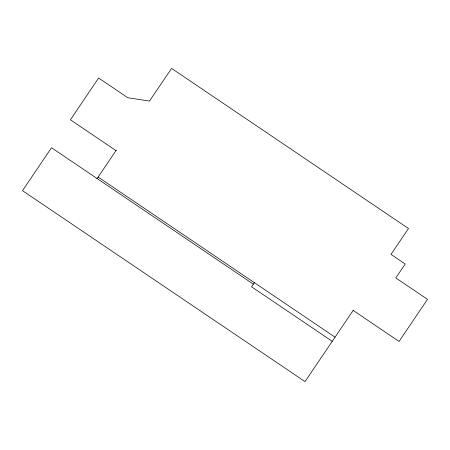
<?xml version="1.0" encoding="UTF-8"?>
<svg xmlns="http://www.w3.org/2000/svg" width="450" height="450" viewBox="0 0 450 450"><rect width="100%" height="100%" fill="white"/><g stroke="black" fill="none" stroke-linecap="round" stroke-linejoin="round"><path stroke-width="0.67" d="M96.969 178.757L116.387 150.036M254.374 282.662L251.578 286.796L332.246 341.319M353.351 310.089L305.01 381.611L22.5 190.659L51.519 147.724L253.356 284.169M353.143 310.393L399.06 341.426L427.5 299.346L395.803 277.926L405.202 264.021L390.988 254.407L408.482 228.521L171.568 68.389L149.468 101.087L127.8 97.729L98.634 78.019L70.408 119.784L115.999 150.604M98.123 177.053L335.036 337.185"/></g></svg>
